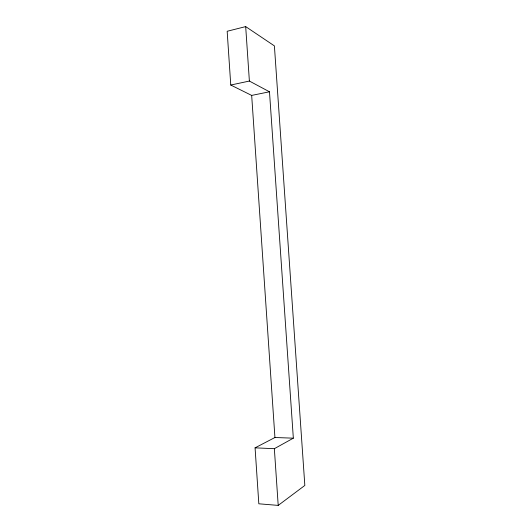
<?xml version="1.0" encoding="UTF-8"?>
<svg xmlns="http://www.w3.org/2000/svg" width="532" height="532" viewBox="0 0 532 532"><rect width="100%" height="100%" fill="white"/><g stroke="black" fill="none" stroke-linecap="round" stroke-linejoin="round"><path stroke-width="0.8" d="M278.203 505.4L304.836 485.443L274.399 45.885L245.684 26.6L227.164 31.275L230.762 85.034L251.676 95.414L269.485 91.79L293.338 438.175L274.352 448.689L255.074 447.844L258.825 503.797L278.203 505.4L274.352 448.689M255.074 447.844L274.938 437.51L293.338 438.175M230.762 85.034L249.382 81.057L269.485 91.79M251.676 95.414L274.938 437.51M245.684 26.6L249.382 81.057"/></g></svg>
